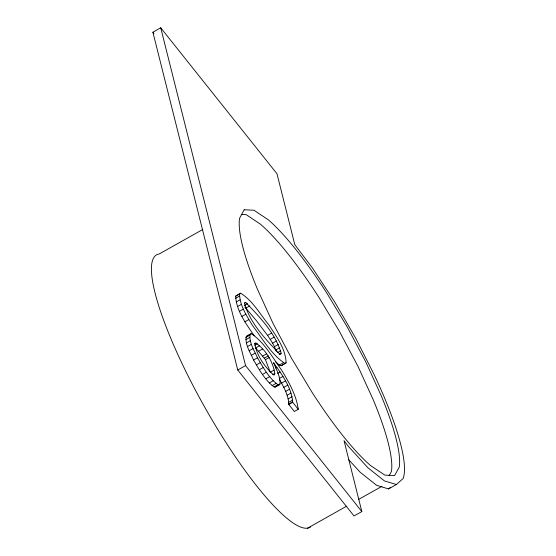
<?xml version="1.0" encoding="UTF-8"?>
<svg xmlns="http://www.w3.org/2000/svg" width="556" height="556" viewBox="0 0 556 556"><rect width="100%" height="100%" fill="white"/><g stroke="black" fill="none" stroke-linecap="round" stroke-linejoin="round"><path stroke-width="0.83" d="M298.28 409.299L292.671 402.266C291.601 387.323 281.92 374.556 273.538 362.707C276.346 369.462 280.321 376.398 280.064 383.925L279.411 384.801L275.498 386.997L274.101 386.976C264.913 380.214 259.277 369.677 253.571 360.017C250.436 352.608 244.668 344.511 246.322 336.206L251.312 333.725C264.524 342.447 272.412 357.438 281.579 370.018C288.856 382.194 296.306 395.024 298.28 409.299L294.367 411.503L288.759 404.462C288.592 395.399 283.796 387.122 279.473 379.38M275.415 361.671L279.32 365.049L281.183 365.765L286.104 362.811C285.631 348.681 276.388 336.512 268.979 325.058C260.041 314.23 252.771 300.65 240.623 293.193L235.681 296.126C236.286 311.054 246.218 323.835 254.231 335.824M285.096 363.561C271.113 354.353 262.446 338.534 252.417 325.371C246.711 315.752 239.657 305.48 239.594 293.922L240.623 293.193M274.803 373.382L274.365 374.939L273.364 374.834C264.663 366.668 256.851 355.847 254.801 343.83L255.141 343.163L255.934 343.066C265.893 350.051 272.871 361.33 274.803 373.382L272.85 374.48M281.134 353.241L280.78 354.311L279.731 354.158C265.824 339.473 250.214 323.446 244.55 303.52L244.869 302.436L245.877 302.54C259.833 317.205 275.491 333.273 281.134 353.241L279.181 354.346M279.411 384.801L278.014 384.78C268.826 378.017 263.19 367.474 257.484 357.821C254.349 350.405 248.581 342.308 250.235 334.01M389.11 475.721L391.445 471.446A149.856 31.463 60.6 0 0 373.368 400.077L358.022 366.46L339.514 331.529L319.102 297.655A155.138 32.568 60.6 0 0 260.437 224.186L246.19 214.651L241.297 214.401M275.498 386.997L276.151 386.128M348.577 459.562L360.184 472.259L376.6 485.312L388.581 488.939L390.423 487.292M396.407 484.533L403.149 478.494A159.113 33.402 60.6 0 0 374.278 374.89L355.59 338.013L334.427 301.456L312.243 267.707L294.798 244.675L276.992 173.771L160.719 27.8L152.893 32.206L237.746 369.997L354.012 515.968L361.838 511.569L344.032 440.665L348.278 446.273L368.009 467.853L384.425 480.905L396.407 484.533L388.581 488.939M281.183 365.765L286.104 362.811M202.808 229.454L159.162 254.009A156.333 32.818 60.6 0 0 202.328 402.898A156.333 32.818 60.6 0 0 310.436 527.081M235.681 296.126L239.594 293.922M235.508 298.329L239.421 296.133M236.189 302.012L240.109 299.816M237.558 306.53L241.471 304.327M244.57 303.277L245.877 302.54M244.258 305.564L247.517 303.729M239.469 311.332L243.382 309.129M244.73 307.023L245.849 308.121L249.762 305.918M241.916 316.427L245.828 314.223M244.911 321.806L248.824 319.61M248.052 335.56L251.312 333.725M245.787 337.457L249.7 335.254M245.828 339.681L249.741 337.478M246.461 342.892L250.374 340.689M247.559 346.513L251.472 344.317M245.849 308.121L256.434 320.708L267.554 335.358L271.467 333.155M254.627 343.796L255.934 343.066M254.773 345.276L257.379 343.81M249.185 350.78L253.098 348.577M267.554 335.358L270.23 339.334L274.143 337.131M259.562 345.728L255.649 347.931L265.448 359.642L270.265 372.263L274.184 370.06M270.23 339.334L272.565 343.142L276.478 340.939M251.229 355.381L255.141 353.178M258.679 351.211L262.592 349.008M276.339 351.482L274.435 346.666L278.347 344.463M253.571 360.017L257.484 357.821M237.746 369.997L245.571 365.598L160.719 27.8M262.654 356.042L266.567 353.838M275.852 349.946L279.765 347.743M264.267 358.099L268.18 355.896M277.479 352.657L280.738 350.822M265.448 359.642L269.361 357.445M256.316 364.889L260.229 362.686M259.311 369.747L263.224 367.544M262.501 374.438L266.414 372.235M279.32 365.049L283.233 362.846M275.672 368.093L276.978 367.363M265.81 378.831L269.723 376.627M277.513 373.403L280.12 371.936M269.306 382.966L273.218 380.763M279.703 378.275L282.962 376.44M272.058 385.655L275.971 383.459M274.101 386.976L278.014 384.78M277.458 385.398L280.064 383.925M281.6 383.07L285.513 380.867M283.81 387.351L287.723 385.148M285.638 391.41L289.551 389.214M287.091 395.26L291.003 393.057M288.168 398.895L292.081 396.692M288.759 402.294L292.671 400.098M288.668 404.108L292.581 401.905M288.759 404.462L292.671 402.266M307.496 528.2L346.624 506.182M358.662 499.406L381.993 486.285M152.893 32.206L153.977 33.562M245.571 365.598L361.838 511.569M272.565 343.142L274.435 346.666M244.23 209.744L239.56 218.293A149.856 31.463 60.6 0 0 257.636 289.669L272.982 323.279L291.49 358.21L311.902 392.084A155.138 32.568 60.6 0 0 370.567 465.56L384.815 475.088L394.607 475.595L399.271 467.04A149.856 31.463 60.6 0 0 381.194 395.67L365.848 362.06L347.34 327.123L326.928 293.248A155.138 32.568 60.6 0 0 268.263 219.78L254.016 210.251L244.23 209.744"/></g></svg>
